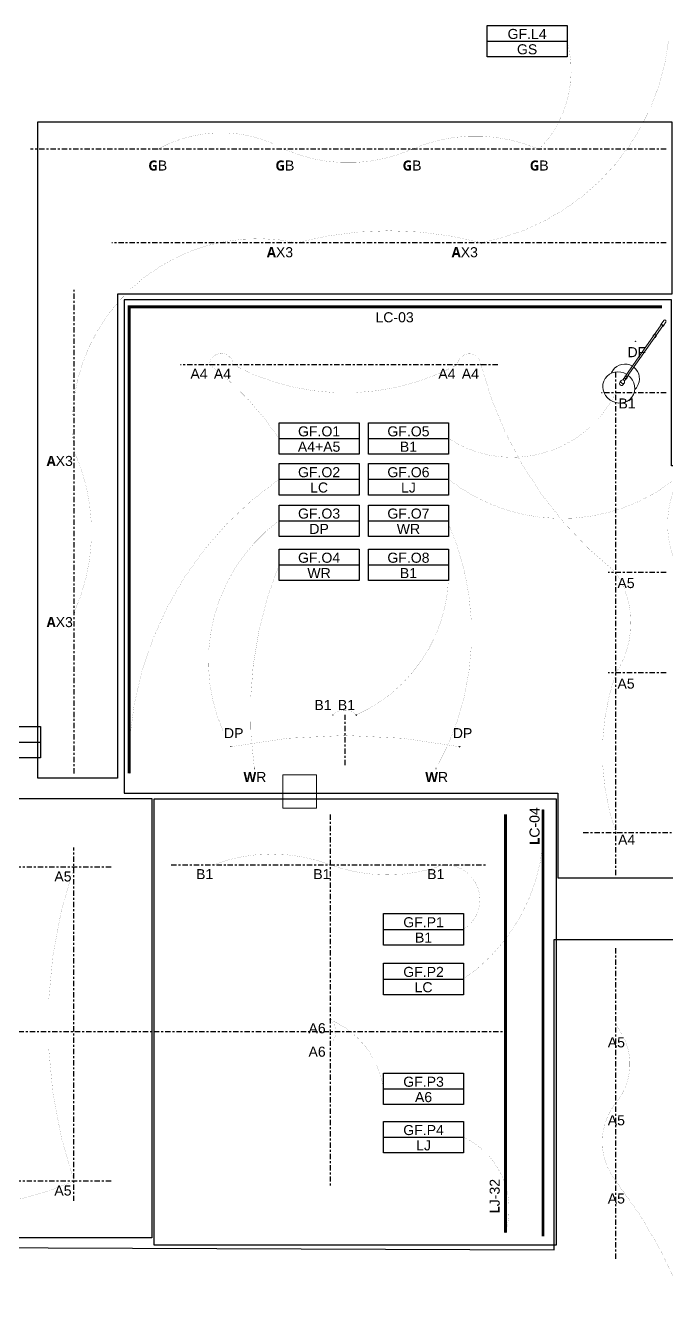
# Model space of a CAD drawing. Header units: millimetres. Extents: x 47511 to 319330, y -16764 to 12078.
# Drawn here: x 194459 to 202115, y -5036 to 10114 of the extents above; entities that cross this region are included whole.
import ezdxf

# ---------------------------------------------------------------- set-up
doc = ezdxf.new("R2010")
doc.units = ezdxf.units.MM
for name, pattern in [('ACAD_ISO02W100', [15, 12, -3]), ('Center 1_4_', [13.493749999999999, 6.349999999999999, -2.38125, 2.38125, -2.38125]), ('Dash - Tight', [4.5, 3, -1.5]), ('DASHDOT', [25.4, 12.7, -6.35, 0, -6.35])]:
    doc.linetypes.add(name, pattern=pattern)
doc.layers.add('0-CountArea', color=152, linetype='Continuous', plot=False, transparency=0.5)
for name, color, linetype, lineweight in [('A-LABEL-GF', 7, 'Continuous', 9), ('E-LITE-EQPM', 7, 'Continuous', 5), ('E-LUM-BLD', 91, 'Continuous', 30), ('E-LUM-CIRC', 5, 'Dash - Tight', 30), ('E-LUM-DIM', 7, 'Center 1_4_', 30), ('E-LUM-DL', 131, 'Continuous', 30), ('E-LUM-FLMP', 105, 'Continuous', 30), ('E-LUM-GFIT', 252, 'Continuous', 30), ('E-LUM-LED', 20, 'DASHDOT', 30), ('E-LUM-LL', 175, 'Continuous', 30), ('E-LUM-PDT', 135, 'Continuous', 30), ('E-LUM-SP', 143, 'Continuous', 30), ('E-LUM-WL', 201, 'Continuous', 30), ('S-COLS', 7, 'Continuous', 5)]:
    doc.layers.add(name, color=color, linetype=linetype, lineweight=lineweight)
doc.styles.add('1-1', font='Yu Gothic UI Semibold.ttf', dxfattribs={"height": 1.5})
doc.styles.add('Arial_1', font='arial.ttf', dxfattribs={"height": 119.9999999999999})

# ---------------------------------------------------------------- blocks, each defined once
blk = doc.blocks.new('LIG_2_Floor_Baltensweiler_Type600 - LIG_2_Floor_Baltensweiler_Type600-7450814-S_1000_L0_Ground floor')
at = {"layer": 'E-LITE-EQPM'}
for p, q in [((-22.50000000000355, 71.59805877615122), (-22.50000000000788, 42.52634659346836)), ((-10.00000000000639, 23.94036612649998), (-10.00000000000206, -19.93593164118658)), ((9.999999999993396, -19.93593164118658), (9.999999999993396, 24.43650903476644)), ((22.49999999999488, 42.52634659347053), (22.49999999999488, 71.5980587761534)), ((14.99999999999659, -4.935937372229626), (-15.00000000000525, -4.935937372229626)), ((-15, -4.935937372228793), (-15, -34.93593737222879)), ((-15.00000000000525, -34.93593737223147), (14.99999999999226, -34.93593737222714)), ((-10.00000000000206, -19.93593164118658), (-10.00000000000639, -86.55419288913541)), ((-10.00000000000639, -86.55419288913541), (-10.00000000000639, -776.426255103638)), ((9.999999999993396, -86.55419288910726), (9.999999999993396, -19.93593164118658)), ((9.999999999997726, -776.426255103638), (9.999999999993396, -86.55419288910726)), ((15, -34.93593737222879), (15, -4.935937372228793)), ((-9.65925826289706, -609.0584353504992), (-15.00000000000092, -609.0584353504992)), ((-15, -609.0584353505001), (-15, -639.0584353505)), ((-15.00000000000525, -639.058435350501), (14.99999999999226, -639.058435350501)), ((-10.00000000000639, -618.849145287801), (-10.00000000000639, -628.1564433575631)), ((14.99999999999659, -609.0584353504992), (9.659258262884066, -609.0584353504992)), ((9.999999999993396, -628.1564433575631), (9.999999999989063, -618.8491452877663)), ((15, -639.0584353505), (15, -609.0584353505001)), ((-15.00000000000525, -776.426255103638), (-15.00000000000525, -841.8227724793585)), ((14.99999999999226, -843.4071691602095), (14.99999999999226, -776.426255103638))]:
    blk.add_line(p, q, dxfattribs=at)
for radius, start, end in [(175.0000000000001, 166.9974374417932, 179.9999999999998), (175.0000000000002, 179.9999999999997, 266.867788179409), (175.0000000000001, 2.544443745170813e-13, 13.00256255820609), (175, 273.2888581563731, 359.9999999999993)]:
    blk.add_arc((6.01112009778411e-29, -3.069083246803894e-33), radius, start, end, dxfattribs=at)
for centre, major_axis, ratio, start_param, end_param in [((0, 126.6150265150934), (194.9999999999997, 0), 0.939692620785908, 1.5707963267949, 4.660687107798099), ((0, 126.6150265150933), (194.9999999999997, 0), 0.939692620785908, 4.764090852971297, 7.853981633974486), ((0, 71.59805877615219), (-22.49999999999996, 3.461019767951513e-13), 0.9396926207859075, 4.712388980384697, 6.597344572538578), ((0, 42.52634659347026), (22.49999999999996, 0), 0.9396926207859081, 1.5707963267949, 4.712388980384683), ((0, 71.59805877615219), (22.49999999999998, 0), 0.9396926207859071, 5.969026041821303, 7.853981633974479), ((0, 42.52634659347026), (22.49999999999996, 0), 0.9396926207859079, 4.712388980384691, 7.853981633974486), ((1.920076620323497e-16, -776.4262551036372), (15.00000000000002, 0), 0.6156614753256617, 2.356194490192338, 4.712388980384677), ((0, -776.4262551036373), (-9.999999999999941, 3.613946018757847e-14), 0.6156614753256613, 7.549516567451064e-15, 1.570796326794898), ((1.920076620323497e-16, -843.4071691602082), (15, 0), 0.6156614753256612, 4.084502165140067, 4.712388980384683), ((1.920076620323497e-16, -776.4262551036372), (-15, 8.085454287237181e-14), 0.6156614753256612, 1.5707963267949, 3.926990816987248), ((0, -776.4262551036373), (-9.999999999999941, 8.054838117258448e-14), 0.6156614753256613, 1.5707963267949, 3.141592653589802), ((1.920076620323497e-16, -843.4071691602082), (-15, 1.241532408327529e-13), 0.6156614753256612, 1.570796326794909, 3.141592653589802)]:
    blk.add_ellipse(centre, major_axis=major_axis, ratio=ratio, start_param=start_param, end_param=end_param, dxfattribs=at)
blk = doc.blocks.new('DP')
at = {"layer": 'E-LUM-GFIT', "lineweight": 30}
blk.add_circle((0, 0), 0.8692723396954951, dxfattribs=at)
at = {"layer": 'E-LUM-PDT', "lineweight": 30}
for p, q in [((-0.5284937445539981, 0), (-1.5, 0)), ((0, 1.5), (0, 0.5284937445539981)), ((1.5, 0), (0.5284937445539981, 0)), ((0, -0.5284937445539981), (0, -1.5))]:
    blk.add_line(p, q, dxfattribs=at)
for radius in [0.8692723396954951, 0.5284937445268401]:
    blk.add_circle((0, 0), radius, dxfattribs=at)
at = {"layer": 'E-LUM-PDT', "lineweight": 30, "insert": (-0.2037465251050889, 0.4385649404139258), "char_height": 0.867345597444381, "attachment_point": 1, "style": '1-1'}
blk.add_mtext_dynamic_manual_height_columns('P', width=0.867345597444381, gutter_width=4.336727987221905, heights=[0], dxfattribs=at)
blk = doc.blocks.new('LC')
at = {"layer": 'E-LUM-LED', "lineweight": 0, "ltscale": 100}
for p, q in [((-0.3484143489331473, 0.3741107117366482), (-0.3484143489331473, 0.4991107117366482)), ((-0.3484143489331473, 0.4991107117366482), (0.1515856510668527, 0.4991107117366482)), ((0, 0.3741107117366482), (-0.3484143489331473, 0.3741107117366482)), ((0, -0.3741107117366482), (0, 0.3741107117366482)), ((0.1515856510668527, 0.4991107117366482), (0.1515856510668527, -0.4991107117366482)), ((-0.3484143489331473, -0.3741107117366482), (-0.3484143489331473, -0.4991107117366482)), ((-0.3484143489331473, -0.3741107117366482), (0, -0.3741107117366482)), ((-0.3484143489331473, -0.4991107117366482), (0.1515856510668527, -0.4991107117366482))]:
    blk.add_line(p, q, dxfattribs=at)
blk = doc.blocks.new('WR')
at = {"layer": 'E-LUM-WL', "linetype": 'Continuous', "lineweight": 30}
for p, q in [((-1.414213562369696, 1.414213562369696), (0, 0)), ((-1.268172423406213, 0), (1.268172423406213, 0)), ((0, 0), (1.414213562369696, 1.414213562369696))]:
    blk.add_line(p, q, dxfattribs=at)
blk.add_arc((0, 0), 1.268172423407126, 0, 180, dxfattribs=at)
blk = doc.blocks.new('DF')
at = {"layer": 'E-LUM-FLMP', "lineweight": 30}
for p, q in [((-0.5284937445248943, 0), (-1.5, 0)), ((0, 1.5), (0, 0.5284937445285323)), ((1.5, 0), (0.5284937445248943, 0)), ((0, -0.5284937445285323), (0, -1.5))]:
    blk.add_line(p, q, dxfattribs=at)
for radius in [0.8692723396954951, 0.5284937445268401]:
    blk.add_circle((0, 0), radius, dxfattribs=at)
at = {"layer": 'E-LUM-GFIT', "lineweight": 30}
blk.add_circle((0, 0), 0.8692723396954951, dxfattribs=at)
at = {"layer": 'E-LUM-FLMP', "lineweight": 30, "style": '1-1'}
blk.add_text('F', height=0.867345597444381, dxfattribs=at).set_placement((-0.331717095024942, -0.4298848593825824))
blk = doc.blocks.new('LJX')
at = {"layer": 'E-LUM-LED', "color": 3, "lineweight": 0, "ltscale": 100}
for p, q in [((-0.3484143489331473, 0.3741107117366482), (-0.3484143489331473, 0.4991107117366482)), ((-0.3484143489331473, 0.4991107117366482), (0.1515856510668527, 0.4991107117366482)), ((0, 0.3741107117366482), (-0.3484143489331473, 0.3741107117366482)), ((0, -0.3741107117366482), (0, 0.3741107117366482)), ((0.1515856510668527, 0.4991107117366482), (0.1515856510668527, -0.4991107117366482)), ((-0.3484143489331473, -0.3741107117366482), (-0.3484143489331473, -0.4991107117366482)), ((-0.3484143489331473, -0.3741107117366482), (0, -0.3741107117366482)), ((-0.3484143489331473, -0.4991107117366482), (0.1515856510668527, -0.4991107117366482))]:
    blk.add_line(p, q, dxfattribs=at)
blk = doc.blocks.new('GB')
at = {"layer": 'E-LUM-BLD', "lineweight": 30}
for p, q in [((-0.5284937445248943, 0), (-1.5, 0)), ((0, 1.5), (0, 0.5284937445267133)), ((1.5, 0), (0.5284937445248943, 0)), ((0, -0.5284937445267133), (0, -1.5))]:
    blk.add_line(p, q, dxfattribs=at)
for radius in [0.8692723396954951, 0.5284937445268401]:
    blk.add_circle((0, 0), radius, dxfattribs=at)
at = {"layer": 'E-LUM-GFIT', "lineweight": 30}
blk.add_circle((0, 0), 0.8692723396954951, dxfattribs=at)
at = {"layer": 'E-LUM-BLD', "lineweight": 30, "style": '1-1'}
blk.add_text('B', height=0.867345597444381, dxfattribs=at).set_placement((-0.3311325017639319, -0.4383899122781258))
blk = doc.blocks.new('A5')
at = {"layer": 'E-LUM-DL', "lineweight": 30}
for p, q in [((1.455191522836685e-11, 1.499999999956344), (1.455191522836685e-11, -1.500000000043656)), ((1.500000000014552, -4.365574568510056e-11), (-1.499999999985448, -4.365574568510056e-11))]:
    blk.add_line(p, q, dxfattribs=at)
blk.add_circle((1.455191522836685e-11, -4.365574568510056e-11), 0.8692723396954951, dxfattribs=at)
at = {"layer": 'E-LUM-GFIT', "lineweight": 0}
blk.add_circle((1.455191522836685e-11, -4.365574568510056e-11), 0.8692723396954951, dxfattribs=at)
blk = doc.blocks.new('AX3')
at = {"layer": 'E-LUM-DL', "lineweight": 0, "ltscale": 100}
h = blk.add_hatch(color=256, dxfattribs=at)
h.dxf.hatch_style = 1
edge = h.paths.add_edge_path()
edge.add_arc((2.91038304567337e-11, -2.91038304567337e-11), 0.8692723396954951, 0, 360)
at = {"layer": 'E-LUM-DL', "lineweight": 30}
for p, q in [((2.91038304567337e-11, 1.499999999970896), (2.91038304567337e-11, -1.500000000029104)), ((-1.499999999970896, -2.91038304567337e-11), (1.500000000029104, -2.91038304567337e-11))]:
    blk.add_line(p, q, dxfattribs=at)
blk.add_circle((2.91038304567337e-11, -2.91038304567337e-11), 0.8692723396954951, dxfattribs=at)
at = {"layer": 'E-LUM-GFIT', "lineweight": 0}
blk.add_circle((2.91038304567337e-11, -2.91038304567337e-11), 0.8692723396954951, dxfattribs=at)
blk = doc.blocks.new('A6')
at = {"layer": 'E-LUM-DL', "lineweight": 30}
for p, q in [((1.455191522836685e-11, 1.499999999992724), (1.455191522836685e-11, -1.500000000007276)), ((1.500000000014552, -7.275957614183426e-12), (-1.499999999985448, -7.275957614183426e-12))]:
    blk.add_line(p, q, dxfattribs=at)
blk.add_circle((1.455191522836685e-11, -7.275957614183426e-12), 0.8692723396954951, dxfattribs=at)
at = {"layer": 'E-LUM-GFIT', "lineweight": 0}
blk.add_circle((1.455191522836685e-11, -7.275957614183426e-12), 0.8692723396954951, dxfattribs=at)
blk = doc.blocks.new('B1')
at = {"layer": 'E-LUM-SP', "lineweight": 30}
h = blk.add_hatch(color=256, dxfattribs=at)
h.dxf.hatch_style = 1
h.paths.add_polyline_path([(0.6281498265175984, -0.6473360571995953), (-2.929454942512955e-11, -5.970890448736554e-12), (-0.6468912999828103, -0.6286078440373626, 0.4140062720876361)])
h.paths.add_polyline_path([(0.6468912999231128, 0.6286078440243439, 0.4140062720864406), (-0.6281498265746981, 0.6473360571861186), (-2.929458065015211e-11, -5.970779426434092e-12)])
at = {"layer": 'E-LUM-GFIT', "lineweight": 30}
blk.add_circle((-2.91038304567337e-11, -7.275957614183426e-12), 0.9020067491609749, dxfattribs=at)
at = {"layer": 'E-LUM-SP', "lineweight": 30}
for p, q in [((-1.118105874687899, 1.152257340261713), (0.6281498265161645, -0.6473360571981175)), ((-0.6468912999844179, -0.6286078440389247), (1.151435360487085, 1.118891689475277))]:
    blk.add_line(p, q, dxfattribs=at)
blk.add_circle((-2.91038304567337e-11, -7.275957614183426e-12), 0.9020067491609749, dxfattribs=at)
blk.add_arc((-0.008444301638519391, -0.5723499712112243), 2.050760635824496, 55.55706831319213, 122.7583856841854, dxfattribs=at)
blk = doc.blocks.new('A4')
at = {"layer": 'E-LUM-DL', "lineweight": 30}
for p, q in [((0, 1.499999999992724), (0, -1.500000000007276)), ((1.5, -7.275957614183426e-12), (-1.5, -7.275957614183426e-12))]:
    blk.add_line(p, q, dxfattribs=at)
blk.add_circle((0, -7.275957614183426e-12), 0.8692723396954951, dxfattribs=at)
at = {"layer": 'E-LUM-GFIT', "lineweight": 0}
blk.add_circle((0, -7.275957614183426e-12), 0.8692723396954951, dxfattribs=at)

msp = doc.modelspace()

# ---------------------------------------------------------------- linework, layer by layer
at = {"layer": '0-CountArea', "ltscale": 10}
for points in [[(194606.0244784789, 1127.826047870622), (194606.0244784789, 8960.634238071798), (202177.7714002334, 8960.634238071798), (202177.7714002334, 6903.882688659418), (195557.9857307811, 6903.882688659418), (195557.9857307811, 1129.173667729774)], [(200817.2316038328, -63.11875856510596), (202232.2877336944, -63.11875856510596), (202232.2877336944, 1066.370618702669), (202508.7130980002, 1066.370618702669), (202508.7130980002, 4857.069216398115), (202173.7481055689, 4857.069216398115), (202173.7481055689, 6839.318320294202), (195640.1140537196, 6839.318320294202), (195640.1140537196, 948.6341004053247), (200814.9444199145, 948.6341004053247)], [(191254.4220052114, 886.3258805451333), (195966.7929932711, 886.3258805451333), (195966.7929932711, -4357.280951659603), (191254.4220052114, -4357.280951659603)], [(195994.6229559813, 881.9485932451789), (200796.6208531816, 881.9485932451789), (200796.6208531816, -4445.441673083638), (195994.6229559813, -4445.441673083638)], [(200771.6736632221, -4503.355884257529), (200771.6736632221, -795.6672017501551), (202298.9153967627, -795.6672017501551), (202298.9153967627, -4477.410486104025), (202747.8865298711, -4477.410486104025), (202747.8865298711, -6819.070921211329), (200288.8644883056, -6819.070921211329), (200288.8644883056, -6274.374864880869), (199138.185329076, -6274.374864880869), (199138.185329076, -6833.010983440618), (194708.9999455743, -6833.010983440618), (194708.9999455743, -6197.992811702483), (191192.3763850931, -6197.992811702483), (191192.3763850931, -6813.636470722093), (188224.1320319123, -6813.636470722093), (188224.1320319123, -6218.711228416709), (181637.0930030831, -6218.711228416709), (181637.0930030831, -4427.656930667639)]]:
    msp.add_lwpolyline(points, close=True, dxfattribs=at)
at = {"layer": 'E-LUM-CIRC', "linetype": 'ByBlock', "ltscale": 10}
for p, q in [((199971.068880572, 9926.442788026732), (200927.5423642561, 9926.442788026732)), ((197487.5248808884, 5182.692793354712), (198443.9983645725, 5182.692793354712)), ((198554.407291559, 5182.692793354712), (199510.8807752432, 5182.692793354712)), ((197487.5248808884, 4695.475319964899), (198443.9983645725, 4695.475319964899)), ((198554.407291559, 4695.475319964899), (199510.8807752432, 4695.475319964899)), ((197487.5248808884, 4201.584023796924), (198443.9983645725, 4201.584023796924)), ((198554.407291559, 4201.584023796924), (199510.8807752432, 4201.584023796924)), ((197487.5248808884, 3674.321246189502), (198443.9983645725, 3674.321246189502)), ((198554.407291559, 3674.321246189502), (199510.8807752432, 3674.321246189502)), ((193684.2527981943, 1558.388072994414), (194640.7262818784, 1558.388072994414)), ((198734.9199018325, -676.2970934456971), (199691.3933855166, -676.2970934456971)), ((198734.9199018325, -1269.121131375345), (199691.3933855166, -1269.121131375345)), ((198734.9199018325, -2580.470930050738), (199691.3933855166, -2580.470930050738)), ((198734.9199018325, -3156.827781565225), (199691.3933855166, -3156.827781565225))]:
    msp.add_line(p, q, dxfattribs=at)
for points in [[(199971.068880572, 10113.7985637619), (200927.5423642561, 10113.7985637619), (200927.5423642561, 9739.087012291566), (199971.068880572, 9739.087012291566)], [(197487.5248808884, 5370.048569089879), (198443.9983645725, 5370.048569089879), (198443.9983645725, 4995.337017619546), (197487.5248808884, 4995.337017619546)], [(198554.407291559, 5370.048569089879), (199510.8807752432, 5370.048569089879), (199510.8807752432, 4995.337017619546), (198554.407291559, 4995.337017619546)], [(197487.5248808884, 4882.831095700065), (198443.9983645725, 4882.831095700065), (198443.9983645725, 4508.119544229732), (197487.5248808884, 4508.119544229732)], [(198554.407291559, 4882.831095700065), (199510.8807752432, 4882.831095700065), (199510.8807752432, 4508.119544229732), (198554.407291559, 4508.119544229732)], [(197487.5248808884, 4388.939799532091), (198443.9983645725, 4388.939799532091), (198443.9983645725, 4014.228248061758), (197487.5248808884, 4014.228248061758)], [(198554.407291559, 4388.939799532091), (199510.8807752432, 4388.939799532091), (199510.8807752432, 4014.228248061758), (198554.407291559, 4014.228248061758)], [(197487.5248808884, 3861.677021924668), (198443.9983645725, 3861.677021924668), (198443.9983645725, 3486.965470454335), (197487.5248808884, 3486.965470454335)], [(198554.407291559, 3861.677021924668), (199510.8807752432, 3861.677021924668), (199510.8807752432, 3486.965470454335), (198554.407291559, 3486.965470454335)], [(193684.2527981943, 1745.74384872958), (194640.7262818784, 1745.74384872958), (194640.7262818784, 1371.032297259248), (193684.2527981943, 1371.032297259248)], [(198734.9199018325, -488.9413177105307), (199691.3933855166, -488.9413177105307), (199691.3933855166, -863.6528691808635), (198734.9199018325, -863.6528691808635)], [(198734.9199018325, -1081.765355640178), (199691.3933855166, -1081.765355640178), (199691.3933855166, -1456.476907110511), (198734.9199018325, -1456.476907110511)], [(198734.9199018325, -2393.115154315572), (199691.3933855166, -2393.115154315572), (199691.3933855166, -2767.826705785905), (198734.9199018325, -2767.826705785905)], [(198734.9199018325, -2969.472005830059), (199691.3933855166, -2969.472005830059), (199691.3933855166, -3344.183557300392), (198734.9199018325, -3344.183557300392)]]:
    msp.add_lwpolyline(points, close=True, dxfattribs=at)
at = {"layer": 'E-LUM-CIRC', "ltscale": 25, "const_width": 1}
for points in [[(195041.2630119067, 3107.690940470813, 0.2153386720447011), (195041.2630119067, 5031.585037465047, -0.5225647801603575), (197696.8468993906, 7519.763485623655, -0.1295303242580594), (199903.1225831761, 7519.763485623662, 0.3282006273518631), (202137.2923779843, 9926.442788026732)], [(196036.890062918, 8634.547836788035, -0.2598248472055109), (197555.0171139289, 8634.547836788035, 0.2105212466615873), (199073.1441649398, 8634.547836788035, -0.2089718476001085), (200591.2712159507, 8634.547836788035, 0.2673455521214609), (200927.5423642561, 9926.442788026732)], [(201509.3982669616, 478.296843476608, -0.1692758302920432), (201509.3982669616, 2382.796843476492, 0.2978406635548053), (201509.3982669616, 3582.796843476492, -0.1625236439544049), (199898.1597412833, 6063.304134459278, 0.9301617696336077), (199618.1597412833, 6063.304134459278, -0.2506160185837383), (196938.1597412833, 6063.304134459264, 0.9623866693819493), (196658.1597412833, 6063.304134459264, -0.08504959123213543), (197487.5248808884, 5182.692793354712)], [(201509.3982669616, 5727.203964355343, -0.4489791818290853), (199510.8807752432, 5182.692793354712)], [(202292.3982669617, 2360.2175609232, 0.3319478688506389), (202292.3982669617, 3560.217560923185, -0.2761275250152259), (202292.3982669617, 4760.2175609232, -0.3591474337821009), (199510.8807752432, 4695.475319964899)], [(195690.7748792674, 1184.796843476593, -0.2499285124400505), (197487.5248808884, 4695.475319964899)], [(199644.3982669616, 1503.796843476572, 0.09847926901692194), (196911.9212156051, 1503.806817316814, -0.3778703115715854), (197487.5248808884, 4201.584023796924)], [(199362.4237108838, 1243.30273339877, 0.2394054236263334), (199496.5086453316, 4201.584023796924)], [(197192.2614499579, 1243.796843476564, -0.1322358103292359), (197487.5248808884, 3674.321246189502)], [(199510.8807752432, 3674.321246189502, -0.3098120232099221), (198410.2125767233, 1883.251500963452, 0.4100489477265), (198130.2125767233, 1883.251500963452)], [(195038.3429123617, 66.68411081955128, 0.1649119725932746), (195038.3429123617, -3681.93353737591, -0.2109516597871923), (192193.3889780248, -3681.93353737591, 0.1927405418165566), (191530.1816667664, -2102.785496543969, -0.2094569330852914), (191530.1816667664, -1695.118829877989, 0.2987103806991018), (192193.3889780247, 66.68411081955128, -0.3443090668470855), (192311.1253340511, 1558.388072994414)], [(200639.4427313757, 753.7968434765644, -0.2699000690268613), (199691.3933855166, -1269.121131375345)], [(196699.3982669616, 93.79684347657167, -0.1848159049767546), (198099.3982669617, 93.79684347671719, 0.1759488510525755), (199459.3982669616, 93.79684347656439, -0.7605391637599798), (199691.3933855166, -676.2970934456971)], [(198099.3982669616, -2034.077659867726, 0.4930698794980977), (198099.3982669616, -1754.077659867726, -0.2612604440924085), (198734.9199018325, -2580.470930050738)], [(201509.3982669616, -1818.890408195526, -0.3590876569227647), (201509.3982669616, -2748.577659867675, 0.3483885353438306), (201509.3982669616, -3682.751330203202, -0.2005763497299013), (202642.2022007374, -7804.99682664343)], [(200191.7538025484, -4297.098377314367, 0.3733486550452261), (199691.3933855166, -3156.827781565225)]]:
    msp.add_lwpolyline(points, format="xyb", dxfattribs=at)
at = {"layer": 'E-LUM-DIM', "ltscale": 10}
for p, q in [((202109.3982669616, 8634.547836788035), (194518.7630119071, 8634.547836788035)), ((202109.3982669616, 7519.763485623662), (195490.5712156051, 7519.763485623655)), ((195041.2630119067, 1183.796843476572), (195041.2630119067, 6955.479134459289)), ((200098.7220633096, 6063.304134459264), (196312.7583329366, 6063.304134459264)), ((201509.3982669616, -27.53767042240361), (201509.3982669616, 5977.897708486205)), ((202109.3982669616, 5727.203964355358), (201339.3928197035, 5727.203964355358)), ((202109.3982669615, 3583.79684347655), (201418.595450268, 3583.79684347655)), ((202109.3982669615, 2383.796843476543), (201418.595450268, 2383.796843476543)), ((198278.1597412833, 1283.304134459278), (198278.1597412833, 1883.304134459278)), ((198099.3982669616, 693.7968434765789), (198099.3982669616, -3734.06550794706)), ((201119.6623641083, 478.296843476608), (205892.3504098288, 478.296843476608)), ((195038.3429123617, -3918.593267264165), (195038.3429123617, 299.7012754931347)), ((195482.4712156051, 66.68411081955128), (191748.7630119068, 66.68411081955128)), ((196199.3982669616, 93.79684347657894), (199959.3982669616, 93.79684347657167)), ((201509.3982669616, -4607.952163211972), (201509.3982669616, -889.2031565233774)), ((193026.0114798839, -1894.077659867726), (200166.7982669616, -1894.077659867726)), ((195482.4712156051, -3681.93353737591), (191748.7630119067, -3681.93353737591))]:
    msp.add_line(p, q, dxfattribs=at)
at = {"layer": 'E-LUM-LED', "ltscale": 10, "const_width": 35}
for points in [[(202061.8189844082, 6754.434670046103), (195696.9212156051, 6754.434670046103), (195696.9212156051, 1184.796843476593)], [(200639.4427313757, -4340.3728806586), (200639.4427313757, 753.7968434765644)]]:
    msp.add_lwpolyline(points, dxfattribs=at)
at = {"layer": 'E-LUM-LED', "color": 3, "ltscale": 10, "const_width": 35}
msp.add_lwpolyline([(200191.7538025484, -4297.098377314367), (200191.7538025484, 695.5223401322874)], dxfattribs=at)
at = {"layer": 'S-COLS'}
for p, q in [((197933.7630119068, 1168.796843476593), (197533.7630119067, 1168.796843476593)), ((197533.7630119067, 1168.796843476593), (197533.7630119067, 1058.796843476579)), ((197933.7630119068, 1058.796843476579), (197933.7630119068, 1168.796843476593)), ((197533.7630119067, 1058.796843476579), (197533.7630119067, 998.7968434765935)), ((197533.7630119067, 998.7968434765935), (197533.7630119067, 768.7968434766153)), ((197933.7630119068, 998.7968434765935), (197933.7630119068, 1058.796843476579)), ((197933.7630119068, 768.7968434766153), (197933.7630119068, 998.7968434765935)), ((197533.7630119067, 768.7968434766153), (197933.7630119068, 768.7968434766153))]:
    msp.add_line(p, q, dxfattribs=at)

# ---------------------------------------------------------------- block references
at = {"layer": 'E-LITE-EQPM', "rotation": 145.1609912428341}
msp.add_blockref('LIG_2_Floor_Baltensweiler_Type600 - LIG_2_Floor_Baltensweiler_Type600-7450814-S_1000_L0_Ground floor', (201616.1766607773, 5896.068698821444), dxfattribs=at)
at = {"layer": 'E-LUM-BLD', "linetype": 'ByBlock', "lineweight": 0}
for p in [(196036.890062918, 8634.547836788035), (197555.0171139289, 8634.547836788035), (199073.1441649398, 8634.547836788035), (200591.2712159507, 8634.547836788035)]:
    msp.add_blockref('GB', p, dxfattribs=at)
at = {"layer": 'E-LUM-DL'}
for name, p in [('AX3', (197696.8468993891, 7519.76348562511)), ('AX3', (199903.1225831746, 7519.763485625102)), ('AX3', (195041.2630119053, 5031.585037466495)), ('AX3', (195041.2630119052, 3107.690940472276)), ('A6', (198099.3982669608, -1754.077659867369)), ('A6', (198099.3982669608, -2034.077659867355))]:
    msp.add_blockref(name, p, dxfattribs=at)
at = {"layer": 'E-LUM-DL', "color": 1}
for name, p in [('A4', (196658.1597412833, 6063.304134459628)), ('A4', (196938.1597412833, 6063.304134459642)), ('A4', (199618.1597412833, 6063.304134459628)), ('A4', (199898.1597412833, 6063.304134459511)), ('A5', (201509.3982669609, 3583.796843478805)), ('A5', (201510.0511576037, 2383.796843478798)), ('A4', (201509.3982669616, 478.2968434769718)), ('A5', (195038.342912361, 66.6841108217559)), ('A5', (201509.3982669608, -1818.890408193474)), ('A5', (201509.3982669608, -2748.577659865608)), ('A5', (195038.342912361, -3681.933537373705)), ('A5', (201509.3982669608, -3682.751330201165))]:
    msp.add_blockref(name, p, dxfattribs=at)
at = {"layer": 'E-LUM-FLMP', "linetype": 'Center 1_4_', "lineweight": 0, "ltscale": 10}
msp.add_blockref('DF', (201744.1309911323, 6342.429389707053), dxfattribs=at)
at = {"layer": 'E-LUM-LED', "linetype": 'ACAD_ISO02W100', "lineweight": 0}
for p in [(195696.9212156051, 1184.796843476593), (200639.4427313757, 753.7968434765644)]:
    msp.add_blockref('LC', p, dxfattribs=at)
at = {"layer": 'E-LUM-LED', "lineweight": 0, "rotation": 269.9999999999999}
msp.add_blockref('LJX', (200191.7538025484, -4297.098377314367), dxfattribs=at)
at = {"layer": 'E-LUM-LL'}
for p in [(196699.3982669616, 93.79684347657894), (198098.3458848908, 93.79684347651346), (199458.3458848901, 93.79684347656439)]:
    msp.add_blockref('B1', p, dxfattribs=at)
at = {"layer": 'E-LUM-PDT', "linetype": 'Continuous', "lineweight": 0, "ltscale": 10}
for p in [(196911.9212156051, 1503.796843476579), (199644.3982669616, 1503.796843476572)]:
    msp.add_blockref('DP', p, dxfattribs=at)
at = {"layer": 'E-LUM-SP'}
for p, rotation in [((201509.398266962, 5727.203964354063), 270), ((198130.2125767218, 1883.251500963088), 180), ((198410.2125767285, 1883.25150096968), 180)]:
    msp.add_blockref('B1', p, dxfattribs=dict(at, rotation=rotation))
at = {"layer": 'E-LUM-WL', "linetype": 'ByBlock', "lineweight": 0}
for p in [(197192.2614499579, 1243.796843476564), (199362.4237108838, 1243.30273339877)]:
    msp.add_blockref('WR', p, dxfattribs=at)

# ---------------------------------------------------------------- texts
at = {"layer": 'A-LABEL-GF', "ltscale": 10, "char_height": 1, "width": 40.59131273021456, "attachment_point": 1, "style": '1-1'}
for s, insert in [('{\\fYu Gothic UI Semibold|b1|i0|c128|p34;TERRACE }3', (198615.3122165728, 7937.779787261468)), ('MAIN BEDROOM', (198161.4919465532, 2644.047193951519)), ('TV/LOUNGE', (197525.9756370353, -1233.82184752325))]:
    msp.add_mtext(s, dxfattribs=dict(at, insert=insert))
at = {"layer": 'E-LUM-BLD', "color": 7, "lineweight": 0, "char_height": 119.9999999999999, "attachment_point": 1, "style": 'Arial_1'}
for insert in [(195927.0315642995, 8501.149178748681), (197445.1586153104, 8501.149178748681), (198963.2856663213, 8501.149178748681), (200481.4127173322, 8501.149178748681)]:
    msp.add_mtext_dynamic_manual_height_columns('{\\fYu Gothic UI Semibold|b1|i0|c128|p34;G}B', width=41.12165479621808, gutter_width=597.4034271367638, heights=[0], dxfattribs=dict(at, insert=insert))
at = {"layer": 'E-LUM-CIRC', "color": 7, "lineweight": 0, "char_height": 119.9999999999999, "attachment_point": 1, "style": 'Arial_1'}
for s, insert in [('\\pxqc;GF.L4', (199971.068880572, 10071.65163212892)), ('\\pxqc;GS', (199971.068880572, 9888.493425296445)), ('\\pxqc;GF.O1', (197487.5248808884, 5327.901637456904)), ('\\pxqc;GF.O5', (198554.407291559, 5327.901637456904)), ('\\pxqc;A4+A5', (197487.5248808884, 5144.743430624425)), ('\\pxqc;B1', (198554.407291559, 5144.743430624425)), ('\\pxqc;GF.O2', (197487.5248808884, 4840.68416406709)), ('\\pxqc;GF.O6', (198554.407291559, 4840.68416406709)), ('\\pxqc;LC', (197487.5248808884, 4657.525957234611)), ('\\pxqc;LJ', (198554.407291559, 4657.525957234611)), ('\\pxqc;GF.O3', (197487.5248808884, 4346.792867899116)), ('\\pxqc;GF.O7', (198554.407291559, 4346.792867899116)), ('\\pxqc;DP', (197487.5248808884, 4163.634661066637)), ('\\pxqc;WR', (198554.407291559, 4163.634661066637)), ('\\pxqc;GF.O4', (197487.5248808884, 3819.530090291693)), ('\\pxqc;GF.O8', (198554.407291559, 3819.530090291693)), ('\\pxqc;WR', (197487.5248808884, 3636.371883459215)), ('\\pxqc;B1', (198554.407291559, 3636.371883459215)), ('\\pxqc;GF.P1', (198734.9199018325, -531.0882493435056)), ('\\pxqc;B1', (198734.9199018325, -714.2464561759843)), ('\\pxqc;GF.P2', (198734.9199018325, -1123.912287273153)), ('\\pxqc;LC', (198734.9199018325, -1307.070494105632)), ('\\pxqc;GF.P3', (198734.9199018325, -2435.262085948547)), ('\\pxqc;A6', (198734.9199018325, -2618.420292781026)), ('\\pxqc;GF.P4', (198734.9199018325, -3011.618937463034)), ('\\pxqc;LJ', (198734.9199018325, -3194.777144295513))]:
    msp.add_mtext_dynamic_manual_height_columns(s, width=956.4734836841167, gutter_width=597.4034271367638, heights=[0], dxfattribs=dict(at, insert=insert))
at = {"layer": 'E-LUM-DL', "color": 7, "lineweight": 0, "char_height": 119.9999999999999, "attachment_point": 1, "style": 'Arial_1'}
for s, width, insert in [('{\\fYu Gothic UI Semibold|b1|i0|c128|p34;A}X3', 41.12165479621808, (197342.4371351646, 7466.467175616148)), ('{\\fYu Gothic UI Semibold|b1|i0|c128|p34;A}X3', 41.12165479621808, (199548.7128189501, 7466.467175616155)), ('A4', 41.12165479621808, (196429.3007002744, 6015.352048884102)), ('A4', 41.12165479621808, (196709.3007002744, 6015.352048884117)), ('A4', 41.12165479621808, (199389.3007002744, 6015.352048884102)), ('A4', 41.12165479621808, (199669.3007002744, 6015.352048884117)), ('{\\fYu Gothic UI Semibold|b1|i0|c128|p34;A}X3', 41.12165479621808, (194712.7732388992, 4975.043291432688)), ('A5', 41.12165479621808, (201528.0154750923, 3517.195509970057)), ('{\\fYu Gothic UI Semibold|b1|i0|c128|p34;A}X3', 41.12165479621808, (194712.7732388992, 3051.149194438454)), ('A5', 41.12165479621808, (201528.0154750923, 2317.195509970035)), ('A4', 41.12165479621808, (201535.1722045462, 453.6686682815271)), ('A5', 41.12165479621808, (194804.7212596429, 15.07276103723416)), ('A6', 119.9999999999999, (197839.2296558067, -1796.628971696395)), ('A5', 41.12165479621808, (201412.4640237459, -1965.206890535417)), ('A6', 119.9999999999999, (197839.2296558067, -2076.628971696395)), ('A5', 41.12165479621808, (201412.4640237459, -2894.894142207566)), ('A5', 41.12165479621808, (194804.7212596429, -3733.544887158227)), ('A5', 41.12165479621808, (201412.4640237459, -3829.067812543093))]:
    msp.add_mtext_dynamic_manual_height_columns(s, width=width, gutter_width=597.4034271367638, heights=[0], dxfattribs=dict(at, insert=insert))
at = {"layer": 'E-LUM-FLMP', "color": 7, "lineweight": 0, "insert": (201647.8190660274, 6273.278831870091), "char_height": 119.9999999999999, "attachment_point": 1, "style": 'Arial_1'}
msp.add_mtext_dynamic_manual_height_columns('DF', width=41.12165479621808, gutter_width=597.4034271367638, heights=[0], dxfattribs=at)
at = {"layer": 'E-LUM-LED', "color": 7, "lineweight": 0, "insert": (198639.1196066418, 6689.876247364547), "char_height": 119.9999999999999, "attachment_point": 1, "style": 'Arial_1'}
msp.add_mtext_dynamic_manual_height_columns('LC-03', width=41.12165479621808, gutter_width=597.4034271367638, heights=[0], dxfattribs=at)
at = {"layer": 'E-LUM-LED', "color": 7, "lineweight": 0, "char_height": 119.9999999999999, "attachment_point": 1, "rotation": 90, "style": 'Arial_1'}
for s, insert in [('{\\fYu Gothic UI Semibold|b1|i0|c128|p34;L}C-04', (200478.0412630375, 329.8547381703465)), ('{\\fYu Gothic UI Semibold|b1|i0|c128|p34;L}J-32', (200002.3240105179, -4069.733911047078))]:
    msp.add_mtext_dynamic_manual_height_columns(s, width=41.12165479621808, gutter_width=597.4034271367638, heights=[2.03347280334728], dxfattribs=dict(at, insert=insert))
at = {"layer": 'E-LUM-PDT', "color": 7, "lineweight": 0, "char_height": 119.9999999999999, "attachment_point": 1, "style": 'Arial_1'}
for insert in [(196829.809389987, 1725.884267794325), (199562.2864413434, 1725.884267794318)]:
    msp.add_mtext_dynamic_manual_height_columns('DP', width=41.12165479621808, gutter_width=597.4034271367638, heights=[0], dxfattribs=dict(at, insert=insert))
at = {"layer": 'E-LUM-SP', "color": 7, "lineweight": 0, "char_height": 119.9999999999999, "attachment_point": 1, "style": 'Arial_1'}
for insert in [(201539.3636772335, 5661.007645566533), (197909.6659449611, 2061.682927017901), (198189.6659449611, 2061.682927017901), (196496.5780397242, 42.88424231894169), (197896.5780397242, 42.88424231894169), (199256.5780397242, 42.88424231893441)]:
    msp.add_mtext_dynamic_manual_height_columns('B1', width=41.12165479621808, gutter_width=597.4034271367638, heights=[0], dxfattribs=dict(at, insert=insert))
at = {"layer": 'E-LUM-WL', "color": 7, "lineweight": 0, "char_height": 119.9999999999999, "attachment_point": 1, "style": 'Arial_1'}
for insert in [(197063.7408525719, 1202.3975655697), (199233.9031134978, 1201.903455491905)]:
    msp.add_mtext_dynamic_manual_height_columns('{\\fYu Gothic UI Semibold|b1|i0|c128|p34;W}R', width=41.12165479621808, gutter_width=597.4034271367638, heights=[0], dxfattribs=dict(at, insert=insert))

doc.saveas('drawing.dxf')
